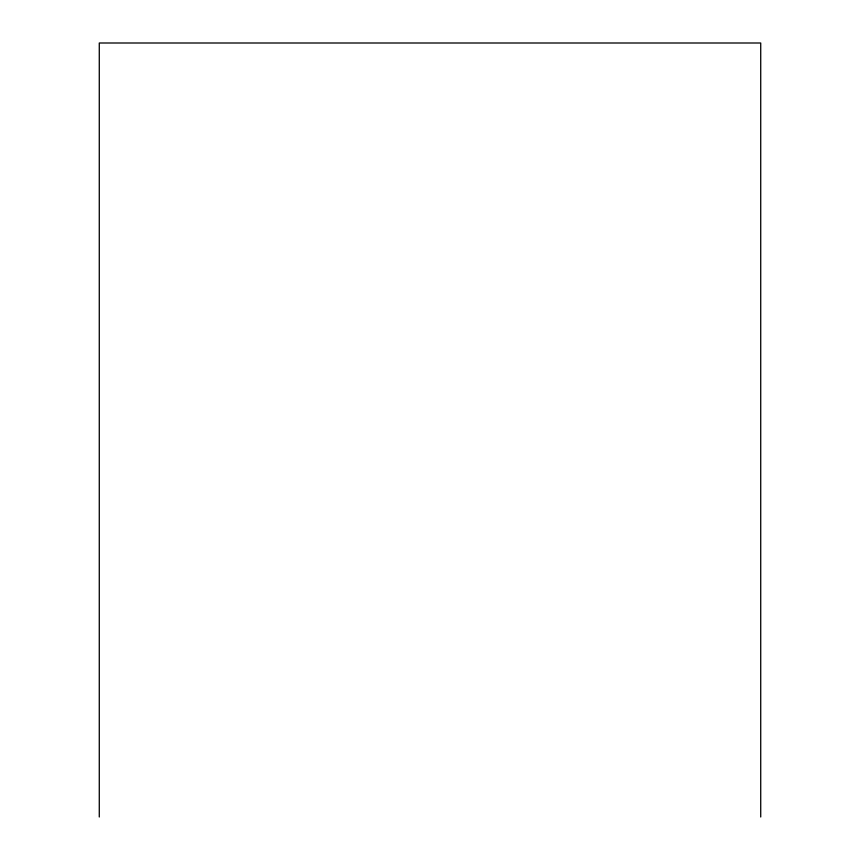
<?xml version="1.0" encoding="UTF-8"?>
<svg xmlns="http://www.w3.org/2000/svg" width="860" height="860" viewBox="0 0 860 860"><rect width="100%" height="100%" fill="white"/><g stroke="black" fill="none" stroke-linecap="round" stroke-linejoin="round"><path stroke-width="1.29" d="M760.724 817L760.724 43L99.276 43L99.276 817"/></g></svg>
